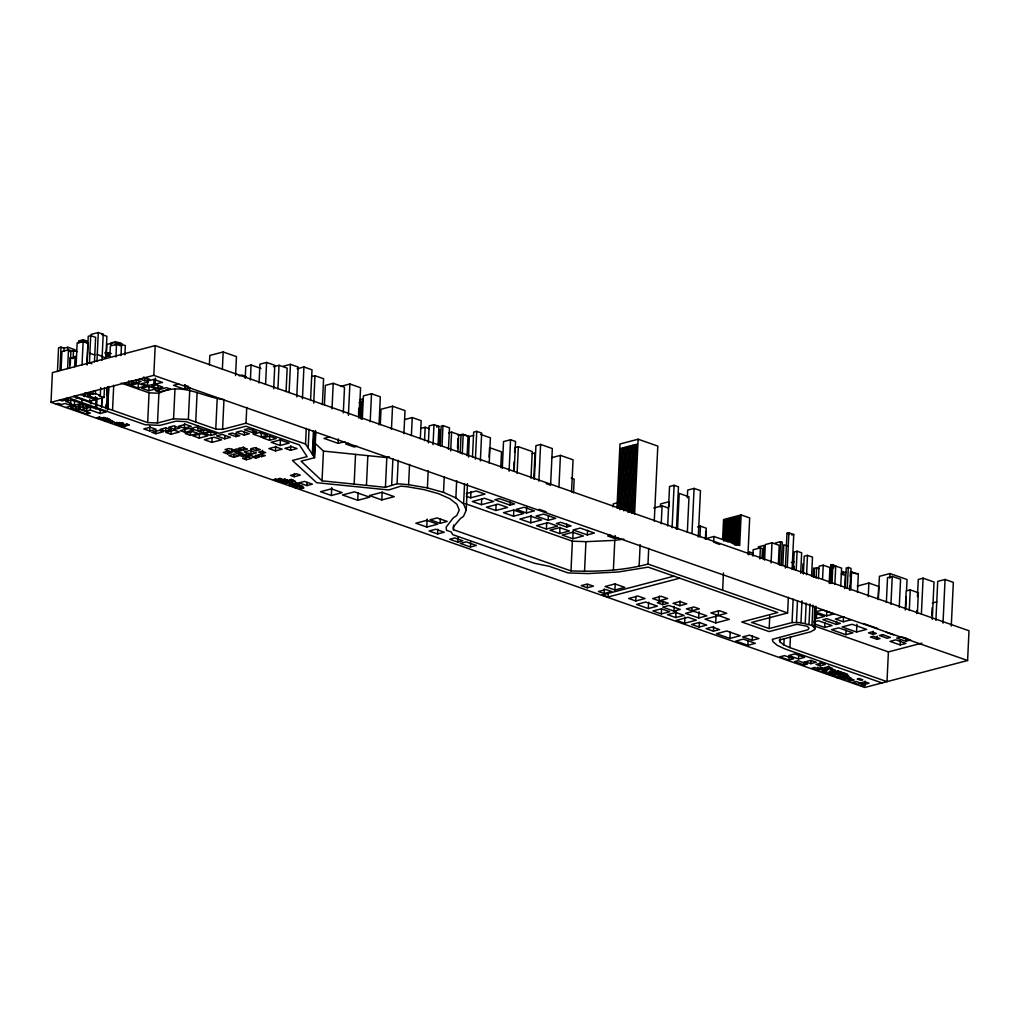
<?xml version="1.0" encoding="UTF-8"?>
<svg xmlns="http://www.w3.org/2000/svg" width="1020" height="1020" viewBox="0 0 1020 1020"><rect width="100%" height="100%" fill="white"/><g stroke="black" fill="none" stroke-linecap="round" stroke-linejoin="round"><path stroke-width="1.5" d="M51 402.313L52.402 372.593L155.206 345.614L969 630.768L967.597 660.514L864.794 687.467L51 402.313L153.803 375.36L967.597 660.514M57.451 371.573L58.573 347.782L61.034 347.144L64.069 348.202L67.766 347.233L74.575 349.618M59.938 370.579L61.034 347.144M61.047 370.324L61.927 351.556L68.493 349.834L70.941 350.689L70.278 364.778M63.916 351.326L64.069 348.202M67.626 350.357L67.766 347.233M67.6 368.603L68.493 349.834M69.679 368.054L70.176 357.574L73.096 358.594M74.613 400.478L74.383 405.22L69.475 403.499L70.712 403.168L70.852 400.069M73.121 358.198L73.491 350.447L77.176 351.734M74.626 366.754L75.11 356.286M76.054 366.371L77.163 342.95L83.13 341.381L88.051 343.103L87.019 365.058M75.595 409.415L80.529 408.127L75.607 406.406L70.673 407.694L75.595 409.415L75.735 406.253M76.207 398.667L76.36 395.569M82.034 364.803L83.207 339.762L86.662 340.961L86.573 342.847L83.117 341.636L78.616 342.822L78.706 340.935L83.207 339.762M65.752 407.49L81.791 403.282L82.021 398.527M83.002 407.477L89.48 405.781L82.263 404.659L78.081 405.756L83.002 407.477L83.143 404.379M84.277 396.525L84.418 393.389M84.43 396.487L84.584 393.35M86.968 363.515L88.243 336.294L90.716 335.644L95.638 337.365L94.477 361.845M85.54 396.27L85.693 393.146M86.662 411.034L90.372 410.065L100.202 413.508L106.297 411.914L90.869 407.082L82.008 409.402L86.662 411.034L86.815 407.885M86.649 414.056L90.346 413.075L80.516 409.632L76.819 410.601L86.649 414.056L86.789 410.945M104.461 388.059L104.014 397.456L97.843 399.062L88.013 395.62L88.153 392.496M90.716 335.644L89.428 362.865L91.889 363.732M89.632 402.683L89.773 399.572M88.013 395.62L90.474 394.982L90.627 391.846M90.372 410.065L90.525 406.916M91.022 403.933L91.162 400.783M88.026 392.611L92.948 394.332L93.1 391.195M92.948 394.332L95.421 393.682L95.561 390.545M96.951 361.195L98.302 332.533L103.211 334.254L101.987 360.188M74.651 396.117L89.199 401.332L95.37 399.712L95.523 396.589M95.523 408.714L96.033 397.915M96.543 408.446L97.053 397.647M104.014 397.456L99.093 395.722L100.33 395.403L100.7 387.575M100.202 413.508L100.419 408.79M101.528 407.044L101.974 397.609L101.605 407.018M106.437 353.672L106.87 344.441L115.515 342.184L125.345 345.627L124.912 354.858M105.748 408.586L105.889 405.463M106.016 407.86L106.169 404.774M106.603 395.492L106.972 387.753M108.655 355.789L108.808 352.703L111.257 353.57M106.437 408.765L107.482 386.733M109.816 357.025L110.338 345.997L116.509 344.377L121.431 346.099L120.985 355.546M107.572 408.982L108.515 388.875M107.686 410.002L108.783 386.542M115.387 344.951L115.515 342.184M112.544 410.269L113.73 385.228M115.923 356.974L116.509 344.377M119.404 425.569L122.731 424.69L120.054 423.759L116.726 424.626L119.404 425.569L119.544 422.446M124.236 382.997L128.507 384.489L128.648 381.62M131.057 381.11L136.132 382.882L136.272 379.937M138.184 388.008L145.771 386.019L138.21 383.367L130.624 385.356L138.184 388.008L138.388 383.494M139.536 378.904L144.636 380.702L144.789 377.566M147.454 385.624L162.562 382.462L153.816 379.402L146.446 381.327L148.244 381.964L141.818 383.647L147.454 385.624L147.747 379.427M148.843 390.749L156.022 388.862L148.869 386.363L141.691 388.25L148.843 390.749L149.047 386.325M788.358 597.325L787.618 612.969L647.981 564.047C623.003 570.741 596.738 571.863 570.983 570.907L453.454 529.724L453.301 526.983L460.555 518.377L463.514 516.324L466.216 510.268L463.603 503.969L455.863 497.875L443.509 492.392L427.393 487.904L408.599 484.704L397.086 483.735L385.42 487.331L322.039 480.828L301.078 461.219L314.619 457.674L305.528 444.044L246.011 423.198L222.577 429.344L215.768 429.05L188.356 419.437L173.566 418.799L157.513 423.007L147.67 422.573L149.073 392.84L121.265 383.099M149.698 431.001L156.111 429.318L150.208 427.252L143.794 428.923L149.698 431.001L149.927 426.232M153.803 375.36L155.206 345.614M153.88 383.941L154.109 379.287M155.193 384.387L155.486 378.19M155.831 433.717L163.289 431.766L159.26 430.351L151.802 432.314L155.831 433.717L155.983 430.555M157.87 388.378L162.843 387.077L156.685 384.922L151.712 386.223L157.87 388.378L158.011 385.343M157.513 423.007L158.916 393.261C181.84 381.569 201.769 396.997 223.979 399.598L222.577 429.344M159.209 391.96L170.416 389.028L166.528 387.664L155.32 390.609L159.209 391.96L159.35 388.888M165.699 431.192L171.118 429.777L165.724 427.89L160.318 429.305L165.699 431.192L165.852 428.043M170.99 434.227L179.469 431.995L174.254 430.172L165.775 432.391L170.99 434.227L171.207 429.535M173.566 418.799L174.968 389.053M174.802 429.382L179.864 428.043L173.782 425.914L168.708 427.24L174.802 429.382L174.955 426.194M178.831 383.953L173.515 385.343L184.76 389.283L184.964 384.859M184.403 428.17L191.237 426.385L185.512 424.384L178.678 426.169L184.403 428.17L184.62 423.504M184.99 432.314L193.494 430.083L188.789 428.438L180.285 430.669L184.99 432.314L185.143 429.139M188.356 419.437L189.758 389.691M190.332 435.361L197.918 433.372L192.869 431.6L185.27 433.589L190.332 435.361L190.472 432.2M195.725 422.025L197.128 392.279M197.855 430.822L203.107 429.445L196.133 427.01L190.88 428.387L197.855 430.822L198.071 426.079M199.295 438.09L207.812 435.859L201.386 433.615L192.869 435.846L199.295 438.09L199.512 433.334M203.592 433.13L209.623 431.549L205.007 429.93L198.976 431.511L203.592 433.13L203.745 430.006M209.38 364.905L209.827 355.457L223.176 351.964L236.462 356.617L235.569 375.513M210.732 435.451L216.775 433.87L210.757 431.753L204.727 433.347L210.732 435.451L210.962 430.733M211.918 442.374L221.608 439.837L214.072 437.197L204.382 439.735L211.918 442.374L212.147 437.618M215.768 429.05L217.171 399.304M222.36 369.278L223.176 351.964M224.744 438.817L230.482 437.312L222.194 434.405L216.457 435.91L224.744 438.817L224.897 435.642M227.524 453.9L231.476 452.867L227.23 451.375L223.278 452.408L227.524 453.9L227.677 450.802M231.795 451.962L235.798 450.904L229.016 448.532L225.012 449.578L231.795 451.962L231.935 448.864M233.682 457.304L238.603 456.017L233.708 454.295L228.786 455.583L233.682 457.304L233.835 454.206M235.964 436.636L239.687 435.655L232.254 433.054L228.544 434.036L235.964 436.636L236.117 433.513M238.808 451.299L241.689 450.547L237.035 448.902L234.141 449.667L238.808 451.299L238.948 448.201M239.037 454.142L242.275 453.301L238.183 451.86L234.944 452.714L239.037 454.142L239.19 451.057M245.208 378.369L245.769 366.397L251.086 365.007L260.954 368.462M242.747 456.577L246.228 455.659L242.212 454.257L238.731 455.162L242.747 456.577L242.9 453.403M243.499 450.075L247.426 449.042L242.773 447.41L238.846 448.443L243.499 450.075L243.64 446.951M244.264 435.081L249.301 433.755L241.179 430.912L236.143 432.238L244.264 435.081L244.405 431.995M246.011 423.198L246.751 407.541M246.266 459.739L251.659 458.324L248 457.036L242.607 458.452L246.266 459.739L246.419 456.59M250.384 379.963L251.086 365.007M249.033 456.22L252.08 455.417L247.503 453.811L244.443 454.614L249.033 456.22L249.173 453.071M250.945 454.27L256.402 452.842L249.683 450.483L244.226 451.911L250.945 454.27L251.162 449.616M252.883 432.722L256.708 431.728L248.128 428.719L244.303 429.713L252.883 432.722L253.036 429.56M259.042 382.972L259.934 364.178L266.602 362.431L274.801 365.3L273.691 388.786M255.663 458.12L259.182 457.189L255.676 455.965L252.157 456.883L255.663 458.12L255.803 455.009M256.211 450.661L260.291 449.59L254.834 447.678L250.754 448.749L256.211 450.661L256.364 447.563M261.12 436.955L267.533 435.272L259.679 432.518L253.266 434.201L261.12 436.955L261.337 432.327M261.502 456.628L265.226 455.647L260.98 454.155L257.257 455.137L261.502 456.628L261.655 453.479M265.57 384.349L266.602 362.431M262.433 453.428L265.684 452.574L261.872 451.235L258.621 452.089L262.433 453.428L262.586 450.317M269.51 440.308L276.28 438.536L269.535 436.178L262.765 437.95L269.51 440.308L269.726 435.553M277.937 388.735L279.046 365.287L287.168 368.131L286.059 391.578M275.489 450.904L282.145 449.17L275.527 446.849L268.872 448.596L275.489 450.904L275.719 446.173M280.143 445.459L289.157 443.101L280.181 439.951L271.18 442.31L280.143 445.459L280.436 439.276M289.119 392.572L290.445 364.344L298.159 367.047L296.756 396.844M290.509 450.292L297.062 448.583L291.452 446.607L284.899 448.328L290.509 450.292L290.726 445.676M294.219 476.71L300.301 475.116L296.565 473.803L290.47 475.397L294.219 476.71L294.372 473.548M302.43 398.82L303.934 366.983L312.005 369.814L310.577 400.057M305.528 444.044L306.268 428.4M308.167 447.997L309.047 429.216M306.854 485.609L312.4 484.156L304.546 481.402L298.987 482.855L306.854 485.609L306.994 482.46M313.701 403.104L314.989 375.717L323.582 378.726L322.358 404.583M312.337 454.244L313.446 430.759M312.91 455.111L314.02 431.626M314.275 457.151L315.537 430.529M314.619 457.674L315.805 432.62M324.411 404.965L325.329 385.381L333.221 383.316L344.518 387.268L343.306 412.87M322.039 480.828L323.442 451.082L314.619 442.833M332.01 408.918L333.221 383.316M331.347 495.49L342.21 492.634L331.398 488.848L320.535 491.704L331.347 495.49L331.717 487.611M329.307 436.993L323.977 438.383L338.156 443.356L338.372 438.944M348.406 415.318L349.885 383.979L360.57 387.728L359.167 417.499M354.144 484.117L355.546 454.384M358.53 414.553L358.823 408.408M358.734 417.983L359.18 408.65L361.003 408.166M360.34 403.066L359.652 417.741L360.557 417.499L361.258 402.836L359.422 403.308M361.233 419.207L362.062 401.752L359.091 402.53M357.727 500.31L369.686 497.173L354.45 491.844L342.49 494.981L357.727 500.31L358.096 492.571M362.24 402.67L362.419 399.126L359.881 399.789M362.317 419.156L363.413 395.875L371.509 393.745L380.32 396.844L379.006 424.779M366.448 485.38L367.85 455.647M370.196 421.693L371.509 393.745M380.294 424.575L381.021 409.262L392.547 406.24L405.004 410.601L403.92 433.564M381.799 499.915L394.255 496.651L381.862 492.303L369.418 495.567L381.799 499.915L382.181 492.035M385.42 487.331L386.822 457.597L389.321 456.82M391.463 429.203L392.547 406.24M391.642 485.418L392.904 458.809M397.086 483.735L398.195 460.25M408.599 484.704L409.568 464.355M411.404 435.553L412.258 417.55L421.171 420.673L420.317 438.676M424.524 440.614L425.149 427.278L429.267 428.719M428.375 442.884L429.178 425.875L433.997 424.613L438.944 426.347L438.077 444.898M427.393 487.904L428.196 470.679M426.781 527.047L437.758 524.165L426.832 520.34L415.867 523.209L426.781 527.047L427.163 519.154M433.054 444.707L433.997 424.613M438.829 445.332L439.569 429.611M440.232 445.969L441.163 426.054L442.986 425.582L449.476 427.852L448.456 449.297M437.593 533.97L444.248 532.223L435.757 529.252L429.101 530.999L437.593 533.97L437.809 529.227M442.042 445.485L442.986 425.582M440.117 523.298L447.206 521.437L437.172 517.918L430.083 519.779L440.117 523.298L440.334 518.593M443.509 492.392L444.248 476.748M450.687 450.891L451.579 432.085L458.719 434.584L457.903 451.822M453.454 529.724L453.67 525.032M457.495 448.086L457.942 438.587M455.863 497.875L456.667 480.662M460.198 453.02L461.04 435.145L463.195 434.584L468.027 436.279L467.122 455.634M457.789 542.104L462.799 540.791L454.729 537.961L449.718 539.274L457.789 542.104L458.005 537.451M462.289 453.938L463.195 434.584M463.603 503.969L464.559 483.62M468.499 457.087L469.353 436.458L462.838 434.176L458.082 435.425M466.216 510.268L467.479 483.658M472.477 456.896L473.65 432.148L476.722 431.345L481.682 433.079L480.369 460.912M466.306 496.281L470.704 497.824L470.998 491.627M470.45 547L476.391 545.445L466.191 541.862L460.25 543.418L470.45 547L470.666 542.334M475.409 459.178L476.722 431.345M481.427 504.67L493.642 501.47L484.538 498.283L472.324 501.483L481.427 504.67L481.695 498.971M489.128 457.113L489.575 447.652L501.508 451.834L500.756 467.594M489.217 463.207L490.416 437.835L480.624 434.405M495.835 510.497L507.526 507.437L498.091 504.135L486.412 507.195L495.835 510.497L496.128 504.339M502.286 468.333L503.536 441.596L510.561 439.747L515.546 441.494L514.131 471.393M509.082 471.214L510.561 439.747M510.013 505.117L514.577 503.918L499.315 498.576L494.751 499.774L510.013 505.117L510.153 502.006M513.736 471.189L514.182 461.767M514.615 452.332L514.845 447.627L518.364 446.696L532.249 451.567L530.986 478.265M513.532 516.209L523.617 513.557L513.57 510.038L503.485 512.69L513.532 516.209L513.825 509.962M517.102 473.407L518.364 446.696M526.409 512.958L534.391 510.854L524.127 507.272L516.158 509.362L526.409 512.958L526.702 506.838M530.693 522.814L541.556 519.97L530.744 516.171L519.868 519.027L530.693 522.814L531.037 515.457M533.817 478.737L535.028 452.867L532.236 453.607M534.352 479.285L535.933 445.663L540.6 444.439L552.33 448.545L550.596 485.227L546.197 483.684M538.866 481.121L540.6 444.439M546.401 529.048L557.672 526.103L547.88 522.673L536.609 525.619L546.401 529.048L546.694 522.827M548.186 520.315L555.721 518.338L543.571 514.08L536.035 516.056L548.186 520.315L548.39 515.814M558.922 487.534L560.426 455.379L573.061 459.803L571.544 491.946M559.699 533.549L569.44 530.999L559.738 527.595L550.01 530.158L559.699 533.549L559.993 527.327M566.661 527.047L571.021 525.899L560.796 522.317L556.435 523.464L566.661 527.047L566.801 524M573.52 492.915L574.171 479.107L571.213 478.061M570.983 570.907L572.386 541.174L465.273 503.638M572.768 538.764L583.389 535.972L572.819 532.274L562.198 535.054L572.768 538.764L573.125 531.178M584.536 571.417L585.939 541.671L614.792 540.37L623.87 539.095M587.303 534.913L594.418 533.039L580.252 528.079L573.125 529.941L587.303 534.913L587.52 530.298M587.29 587.75L593.41 586.143L587.316 584.014L581.196 585.62L587.29 587.75L587.431 584.575M604.069 593.525L611.681 591.524L605.995 589.534L598.396 591.524L604.069 593.525L604.286 588.846M673.888 576.185L602.336 594.94L608.124 596.981L608.277 593.844M613.147 506.914L613.3 503.867L617.75 502.707M613.39 570.116L614.792 540.37M610.699 535.181L607.665 535.972L615.022 538.547L615.175 535.5M616.96 508.087L619.981 443.981L638.15 439.212L657.798 446.097L654.266 521.144M614.92 589.955L624.801 587.367L614.971 583.924L605.089 586.513L614.92 589.955L615.226 583.695M619.956 509.732L622.876 447.907M624.865 447.385L621.945 509.209L633.879 506.086M623.832 510.892L626.854 446.862M628.843 446.339L625.821 510.37L633.764 508.291M630.832 445.817L627.708 512.065L633.662 510.497M629.697 511.543L632.821 445.294M634.797 444.771L631.571 513.226L633.56 512.703L636.786 444.248L620.887 448.417L618.082 508.036L633.981 503.867M634.606 514.258L638.15 439.212M635.766 600.971L645.035 598.536L637.959 596.05L628.69 598.485L635.766 600.971L635.995 596.228M639.119 566.482L640.152 544.565M647.981 564.047L648.72 548.39M648.312 608.545L657.428 606.148L645.673 602.029L636.556 604.426L648.312 608.545L648.618 602.221M660.463 506.991L660.616 503.918L669.311 501.636L669.094 506.239M661.24 523.719L662.082 505.818L668.521 508.075M659.086 600.805L667.654 598.549L661.253 596.305L652.685 598.561L659.086 600.805L659.315 596.05M661.33 613.925L669.732 611.719L661.368 608.787L652.966 610.993L661.33 613.925L661.559 609.169M662.732 604.669L668.215 603.241L662.758 601.328L657.288 602.756L662.732 604.669L662.885 601.519M667.679 525.976L669.541 486.514L674.105 485.316L678.453 486.833L676.451 529.291M672.103 527.761L674.105 485.316M677.56 528.947L679.231 493.399L688.997 496.829L687.327 532.364M673.978 611.095L680.276 609.437L669.005 605.497L662.707 607.142L673.978 611.095L674.194 606.39M675.75 617.572L684.076 615.391L675.788 612.484L667.462 614.678L675.75 617.572L676.056 611.248M679.868 605.727L686.74 603.917L679.894 601.519L673.034 603.33L679.868 605.727L680.098 601.01M687.314 497.811L687.684 490.084L694.084 488.401L700.472 490.633L698.279 537.017M684.637 623.233L696.316 620.173L688.041 617.278L676.362 620.338L684.637 623.233L684.93 617.011M691.981 533.231L694.084 488.401M691.828 610.814L699.312 608.851L693.88 606.951L686.396 608.914L691.828 610.814L691.968 607.665M699.962 536.928L700.472 526.167L706.261 528.194L705.751 538.968M698.7 617.98L706.873 615.838L693.702 611.222L685.529 613.364L698.7 617.98L698.993 611.732M699.159 627.058L706.681 625.081L699.184 622.455L691.649 624.431L699.159 627.058L699.376 622.391M705.419 539.019L705.776 531.407M713.668 542.334L713.949 536.494L739.691 545.509L741.132 514.934L749.687 517.931L747.966 554.357M713.413 631.189L719.572 629.569L712.266 627.019L706.12 628.626L713.413 631.189L713.643 626.471M715.708 622.927L729.389 619.344L718.666 615.583L704.986 619.178L715.708 622.927L716.065 615.124M718.246 615.468L726.724 613.25L719.393 610.674L710.902 612.905L718.246 615.468L718.462 610.827M722.606 539.414L723.55 519.537L741.132 514.934M722.657 590.21L723.46 572.985M725.551 540.498L726.495 520.366M728.42 519.868L727.387 541.798L738.926 538.777M729.313 541.301L730.346 519.358M732.271 518.861L731.149 542.602L738.837 540.587M734.183 518.351L732.985 543.915L738.748 542.398M729.912 638.431L740.24 635.715L726.763 630.997L716.435 633.7L729.912 638.431L730.205 632.209M734.91 543.405L736.108 517.854M736.746 544.718L738.034 517.344M748.795 554.842L748.935 551.769L752.913 553.171M747.864 645.303L755.361 643.339L743.287 639.106L735.79 641.07L747.864 645.303L748.093 640.534M752.849 556.053L753.143 549.767L760.384 547.867L762.437 548.582L761.991 558.029M752.199 640.279L758.918 638.52L749.356 635.167L742.624 636.939L752.199 640.279L752.416 635.6M759.875 558.883L760.384 547.867M763.291 559.406L763.954 545.445L758.14 546.962M764.579 560.056L765.306 544.553L772.012 542.793L779.216 545.317L778.337 563.92M771.056 562.951L772.012 542.793M787.618 612.969L751.625 622.417L769.169 628.562L769.756 616.042M779.458 565.067L780.568 541.658L782.302 542.27L781.192 565.679M782.837 565.284L783.806 544.782L787.453 546.057M921.863 643.135L888.407 651.907L887.005 681.64L789.926 647.623L783.857 644.933L780.045 641.937L780.198 638.8M785.349 568.051L786.981 533.294L788.893 532.797L793.751 534.493L792.106 569.249M787.249 567.553L788.893 532.797M783.857 644.933L784.15 638.673M788.919 660.042L793.624 658.805L784.533 655.618L779.828 656.854L788.919 660.042L789.072 656.905M793.356 569.313L794.172 551.986L797.092 551.221L801.656 552.814L800.687 573.291M789.926 647.623L790.436 636.671M793.904 569.593L794.057 566.444M769.169 628.562L792.043 622.557L793.152 599.084M796.199 570.116L797.092 551.221M792.043 622.557L796.454 622.481L797.487 600.563M798.52 658.958L804.589 657.365L794.809 653.935L788.753 655.528L798.52 658.958L798.736 654.266M802.562 572.679L802.982 563.754M780.045 641.937L779.267 640.063L810.709 631.813L814.623 629.531L814.891 628.154L811.971 625.451L800.955 622.748L801.988 600.831M803.365 574.107L804.206 556.219L807.483 555.364L812.494 557.111L811.576 576.491M806.578 574.744L807.483 555.364M805.226 623.373L806.182 603.024M804.066 664.951L807.483 664.058L797.959 660.718L794.542 661.61L804.066 664.951L804.219 661.789M808.987 624.291L809.944 603.942M813.221 576.938L813.641 568.012M814.037 577.358L814.457 568.344L816.625 567.77L819.009 568.612M811.971 625.451L812.927 605.102M810.849 663.676L816.293 662.248L810.862 660.348L805.418 661.776L810.849 663.676L810.989 660.539M816.127 578.289L816.625 567.77M813.985 626.764L814.942 606.415M814.623 629.531L815.35 613.874M815.503 610.738L815.656 607.614M814.891 628.154L815.923 606.25M816.637 613.772L816.408 618.541L824.44 616.437L815.822 613.415M818.461 578.71L819.047 566.266L823.216 565.169L829.948 567.528L829.209 583.083M817.81 670.268L820.692 669.502L814.84 667.462L811.958 668.215L817.81 670.268L817.951 667.093M822.553 579.169L823.216 565.169M820.131 665.843L825.32 664.479L821.253 663.051L816.064 664.415L820.131 665.843L820.271 662.745M815.095 624.1L824.696 627.453L824.912 622.901M826.595 615.863L833.85 613.963L822.541 609.998L815.286 611.898L826.595 615.863L826.825 611.146M829.732 583.58L830.178 574.132M830.012 583.274L830.879 564.799L833.71 565.067L833.557 568.14M831.211 582.968L832.078 564.493M832.014 583.516L832.804 566.839L835.737 566.062L841.602 568.127L840.748 586.309M828.495 669.069L832.078 668.125L828.087 666.723L824.504 667.666L828.495 669.069L828.635 665.971M834.87 584.256L835.737 566.062M836.349 624.457L840.314 623.411L826.812 618.681L822.834 619.714L836.349 624.457L836.489 621.358M841.627 575.089L841.768 572.029L845.899 572.449M843.285 574.655L843.438 571.595M844.636 588.616L845.274 575.178L841.462 573.839M844.165 616.667L835.329 618.987L843.285 621.766L843.502 617.113M845.312 587.456L846.23 567.987L848.283 567.439L851.011 568.395L850.017 589.369M847.288 588.412L848.283 567.439M845.86 634.695L852.911 632.846L838.606 627.836L831.555 629.684L845.86 634.695L846.077 630.207M849.545 590.248L849.762 585.646M850.196 576.44L850.412 571.837L858.33 573.877L857.463 592.288M850.731 589.93L851.598 571.519M856.545 632.03L866.668 629.378L852.172 624.304L842.061 626.956L856.545 632.03L856.915 624.253M868.237 596.662L868.887 583.032L878.704 586.487L878.143 598.587M864.845 684.28L869.027 683.183L864.871 681.73L860.701 682.826L864.845 684.28L864.998 681.118M872.929 634.351L876.333 633.458L871.921 631.915L868.517 632.808L872.929 634.351L873.069 631.24M878.309 599.594L879.406 576.325L890.001 573.546L907.048 579.526L906.538 590.389M877.085 639.336L880.005 638.571L873.337 636.238L870.417 637.003L877.085 639.336L877.238 636.238M886.354 602.488L887.527 577.626L892.258 576.376L900.571 579.283L899.245 607.257M889.771 578.2L890.001 573.546M890.944 604.35L892.258 576.376M900.137 644.92L905.99 643.39L895.866 639.846L890.014 641.376L900.137 644.92L900.354 640.356M905.275 609.973L906.181 590.962L910.261 589.891L918.357 592.735L917.388 613.326M905.658 609.004L906.244 596.585M909.1 639.451L901.616 636.837L896.759 638.099L905.747 641.248L905.9 638.15M909.292 610.483L910.261 589.891M916.649 613.683L916.801 610.572M917.465 596.56L918.268 579.449L923.087 578.174L934.027 582.012L932.267 619.369M921.391 613.976L923.087 578.174M931.77 615.659L932.14 607.754M935.888 620.377L937.724 581.387L945.068 579.462L953.343 582.369L951.277 626.038M943.003 623.131L945.068 579.462M618.566 494.33L618.655 492.711M90.895 334.471L98.302 332.533M103.211 334.254L101.987 334.573L106.896 336.294L105.863 358.122L97.27 354.348M69.475 351.492L73.491 350.447M71.935 351.301L76.372 350.14M70.138 358.453L75.072 357.166M105.302 353.621L108.808 352.703M128.507 384.489L134.232 382.997L128.533 380.995M136.132 382.882L141.117 381.569L136.042 379.797M144.636 380.702L149.723 379.363L143.335 377.132M55.921 404.035L58.382 403.397L61.417 404.456L65.114 403.486L71.923 405.871M184.76 389.283L190.077 387.88M239.19 375.87L242.084 375.105L246.33 376.597M273.462 366.754L279.046 365.287M283.292 366.218L290.445 364.344M297.177 368.755L303.934 366.983M312.12 376.469L314.989 375.717M121.941 427.176L125.843 426.156L123.216 425.238L120.156 426.041L122.77 426.959M340.654 386.401L349.885 383.979M359.359 404.647L361.195 404.162M359.308 405.973L361.131 405.501M359.244 407.311L361.067 406.84M359.117 409.976L360.94 409.505M359.053 411.315L360.876 410.831M358.989 412.641L360.812 412.169M358.925 413.98L360.748 413.508M358.861 415.318L360.685 414.834M358.798 416.644L360.621 416.173M405.042 419.45L412.258 417.55M338.156 443.356L344.811 441.609M348.572 443.267L345.755 444.006L354.246 446.977L357.051 446.237M421.107 428.336L425.149 427.278M436.534 426.985L438.944 426.347M448.711 432.837L451.579 432.085M469.468 436.471L473.65 435.387M551.641 457.687L560.426 455.379M620.785 450.636L636.684 446.467M620.683 452.842L636.582 448.672M466.204 493.616L476.212 490.99L485.01 494.075L470.704 497.824M620.581 455.047L636.48 450.878M620.479 457.253L636.378 453.084M620.364 459.459L636.276 455.29M620.262 461.678L636.161 457.508M620.16 463.883L636.059 459.714M620.058 466.089L635.957 461.92M619.956 468.295L635.855 464.125M619.854 470.5L635.753 466.331M619.739 472.706L635.639 468.537M619.637 474.925L635.536 470.755M619.535 477.13L635.434 472.961M619.433 479.336L635.332 475.167M619.331 481.542L635.231 477.373M619.229 483.748L635.128 479.578M619.114 485.966L635.014 481.797M619.012 488.172L634.912 484.003M618.91 490.378L634.81 486.208M618.808 492.583L634.708 488.414M618.706 494.789L634.606 490.62M618.604 497.008L634.504 492.839M618.49 499.214L634.389 495.044M618.388 501.419L634.287 497.25M618.286 503.625L634.185 499.456M618.184 505.831L634.083 501.661M653.756 507.998L662.082 505.818M615.022 538.547L618.056 537.757M697.514 526.932L700.472 526.167M724.493 522.482L739.882 518.453M724.417 524.089L739.806 520.06M724.34 525.708L739.729 521.666M724.264 527.314L739.653 523.273M724.187 528.921L739.576 524.892M724.111 530.528L739.5 526.498M724.034 532.147L739.423 528.105M705.151 538.802L713.949 536.494M723.971 533.753L739.347 529.711M723.881 535.564L739.27 531.522M723.792 537.374L739.181 533.345M739.092 535.156L723.703 539.185L724.57 520.876L739.959 516.847L738.671 544.208L734.821 545.216M723.626 540.995L739.003 536.966M791.839 535.003L793.751 534.493M775.302 543.035L780.568 541.658M608.124 596.981L679.677 578.212M791.341 562.505L794.287 561.727M833.71 565.067L830.879 564.799M857.144 574.183L858.33 573.877M857.208 586.105L868.887 583.032M813.922 621.881L818.333 620.734L832.039 625.528L824.696 627.453M843.285 621.766L850.654 619.841M932.369 603.011L936.908 601.813M905.747 641.248L910.592 639.986M572.386 541.174L585.939 541.671M149.073 392.84L158.916 393.261M796.454 622.481L800.955 622.748M323.442 451.082L386.822 457.597M786.981 533.294L789.416 534.149M851.751 572.309L855.793 573.725M841.768 572.029L844.228 572.896M715.16 542.857L719.635 544.425M105.455 352.512L107.916 353.366M105.034 352.882L108.375 354.055L108.273 356.26L106.042 355.47M106.105 355.024L109.79 356.324M184.378 385.075L188.598 386.554M539.197 509.35L546.159 511.785M863.404 623.5L877.57 628.46M89.887 353.277L94.796 354.998M886.329 632.323L893.558 634.848M813.731 625.732L888.407 651.907M95.421 393.682L100.33 395.403M85.565 393.248L90.474 394.982M80.631 394.549L95.37 399.712M73.223 396.487L147.67 422.573M68.276 397.787L145.184 424.728L159.961 425.378L176.014 421.171L185.869 421.591L219.147 433.258L245.998 426.207L299.383 444.924L307.122 456.628L292.434 460.479L316.659 482.702L388.697 489.957L400.758 486.183L406.789 486.68L423.886 489.6L438.562 493.693L449.82 498.678L456.871 504.237L459.255 509.962L456.794 515.482L453.224 517.956L446.122 527.161L446.492 530.311L451.299 531.994L452.612 534.595L534.505 563.282L549.346 566.355L568.14 572.934L587.89 573.559L618.324 571.99L648.172 567.133L777.763 612.548L741.769 621.983L769.144 631.584L796.964 624.291L807.164 626.267L809.051 628.065L807.878 629.786L772.306 639.361L773.02 641.707L777.125 645.265L784.367 648.707L882.071 682.941M81.791 403.282L71.145 400.044L65.79 401.447L70.712 403.168M66.198 398.335L68.659 399.19L62.093 400.911L59.645 400.057M111.052 344.072A5.865 1.785 2.7 0 1 111.932 343.727M117.517 343.421A5.865 1.785 2.7 0 1 122.081 345.295M110.695 344.326A5.865 1.785 2.7 0 1 116.038 342.236A5.865 1.785 2.7 0 1 121.992 344.671M99.412 417.053L96.798 417.741L98.927 418.481L101.541 417.805L99.412 417.053M103.912 417.473L102.51 417.83L105.302 417.958L103.912 417.473M102.65 418.429L100.406 419.016L104.448 419.067L102.65 418.429M107.138 418.264L105.506 418.697L108.426 418.723L107.138 418.264M106.348 419.526L103.951 420.151L106.335 420.992L108.719 420.367L106.348 419.526M108.553 419.041L107.278 419.373L110.593 419.755L108.553 419.041M110.262 420.291L107.138 421.107L108.91 421.732L112.034 420.916L110.262 420.291M112.48 421.222L109.612 421.974L111.384 422.599L114.24 421.846L112.48 421.222M116.905 422.458L114.469 423.096L116.535 423.81L118.97 423.172L116.905 422.458M121.597 422.739L119.875 423.185L123.713 423.478L121.597 422.739M126.939 424.065L124.504 424.702L126.926 425.557L129.361 424.919L126.939 424.065M275.706 479.017L273.309 479.642L275.26 480.331L277.657 479.693L275.706 479.017M279.977 478.418L278.103 478.903L282.145 479.17L279.977 478.418M277.516 480.05L275.668 480.535L278.945 480.547L277.516 480.05M281.533 479.68L279.25 480.28L282.935 480.165L281.533 479.68M284.809 479.145L283.598 479.464L287.232 479.999L284.809 479.145M280.322 481.134L278.715 481.555L283.063 482.103L280.322 481.134M284.108 480.828L282.872 481.159L285.715 481.389L284.108 480.828M287.691 480.382L285.791 480.879L289.578 481.045L287.691 480.382M291.299 479.451L289.17 480.012L291.286 480.751L293.428 480.19L291.299 479.451M285.715 482.536L283.777 483.046L287.653 483.212L285.715 482.536M288.214 481.822L286.862 482.167L290.381 482.575L288.214 481.822M294.079 481.006L291.325 481.733L295.532 481.517L294.079 481.006M290.343 483.709L288.838 484.105L292.294 484.398L290.343 483.709M292.561 483.238L291.261 483.569L294.64 483.964L292.561 483.238M296.705 482.881L294.793 483.378L297.164 484.219L299.077 483.709L296.705 482.881M291.592 485.214L290.037 485.622L293.569 485.902L291.592 485.214M294.27 484.946L292.867 485.303L296.527 485.737L294.27 484.946M297.61 484.474L295.558 485.01L299.65 485.188L297.61 484.474M296.042 486.604L293.875 487.165L295.876 487.879L298.057 487.305L296.042 486.604M300.568 485.584L298.414 486.145L300.836 486.986L302.978 486.425L300.568 485.584M301.971 487.19L299.536 487.828L301.499 488.516L303.934 487.879L301.971 487.19M882.568 634.631L879.304 635.486L887.183 638.239L890.434 637.385L882.568 634.631M821.674 667.577L819.264 668.215L825.435 670.369L827.845 669.745L821.674 667.577M823.535 670.701L821.087 671.351L824.466 672.537L826.927 671.887L823.535 670.701M832.537 669.235L830.854 669.668L835.252 670.178L832.537 669.235M831.466 670.969L829.132 671.581L832.269 672.677L834.615 672.065L831.466 670.969M829.362 672.754L826.825 673.417L829.349 674.296L831.874 673.634L829.362 672.754M837.879 670.867L835.597 671.466L839.855 672.958L842.137 672.359L837.879 670.867M835.801 672.83L833.786 673.353L837.56 674.679L839.575 674.144L835.801 672.83M832.511 674.296L830.433 674.845L833.786 676.018L835.865 675.469L832.511 674.296M843.629 672.856L840.901 673.57L844.942 674.985L847.671 674.271L843.629 672.856M840.799 675.202L838.057 675.928L840.799 676.885L843.54 676.171L840.799 675.202M838.427 676.693L836.221 677.267L839.243 678.325L841.449 677.752L838.427 676.693M846.574 675.393L844.101 676.043L846.574 676.91L849.048 676.247L846.574 675.393M844.178 677.611L842.01 678.185L845.006 679.231L847.174 678.67L844.178 677.611M848.946 677.458L846.804 678.019L849.175 678.848L851.33 678.287L848.946 677.458M851.381 679.014L847.798 679.957L850.629 680.952L854.212 680.009L851.381 679.014M859.274 678.517L857.246 679.052L860.752 680.276L862.78 679.753L859.274 678.517M856.073 681.5L852.554 682.418L857.565 684.178L861.097 683.26L856.073 681.5M862.958 684.599L860.497 685.249L862.946 686.103L865.406 685.465L862.958 684.599"/></g></svg>
